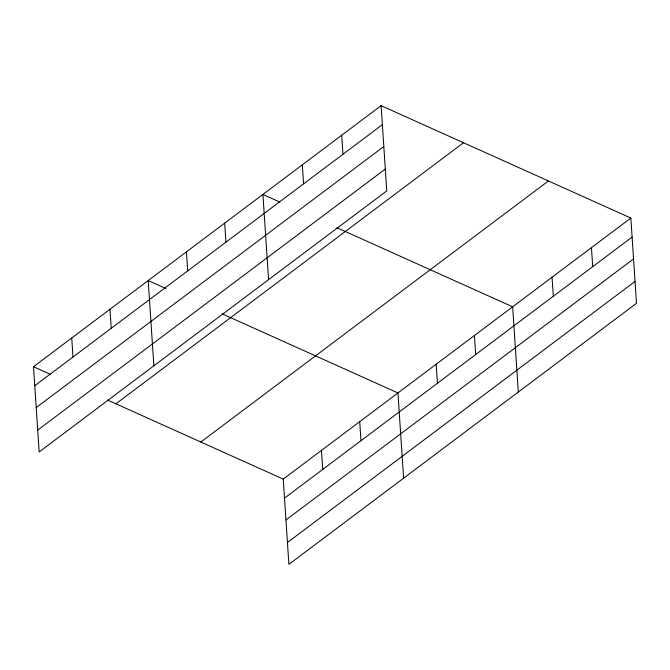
<?xml version="1.0" encoding="UTF-8"?>
<svg xmlns="http://www.w3.org/2000/svg" width="670" height="670" viewBox="0 0 670 670"><rect width="100%" height="100%" fill="white"/><g stroke="black" fill="none" stroke-linecap="round" stroke-linejoin="round"><path stroke-width="1" d="M381.104 105.659L386.766 190.891L39.161 451.949L33.5 366.716L381.104 105.659L630.839 218.052L636.5 303.284L288.896 564.341L283.234 479.109L630.839 218.052M34.765 385.736L382.369 124.679M36.214 407.586L383.818 146.529M37.713 430.098L385.317 169.041M115.91 403.809L463.514 142.744M200.824 442.024L548.428 180.959M284.499 498.128L632.103 237.071M285.948 519.979L633.552 258.922M287.447 542.491L635.051 281.434M279.775 202.005L262.916 194.417L268.578 279.65M336.901 227.716L512.65 306.81L518.312 392.042M166.001 288.577L148.212 280.571L153.874 365.803M222.197 313.861L397.947 392.963L403.608 478.196M33.5 366.716L50.359 374.304M107.485 400.015L283.234 479.109M591.443 247.632L592.707 266.66M552.047 277.221L553.311 296.241M474.419 335.528L475.683 354.547M436.178 364.246L437.443 383.265M341.708 135.248L342.973 154.267M359.706 421.673L360.971 440.701M321.466 450.391L322.731 469.41M302.312 164.828L303.577 183.856M224.684 223.135L225.949 242.155M186.444 251.853L187.709 270.873M109.972 309.289L111.237 328.308M71.74 337.998L72.996 357.026"/></g></svg>
